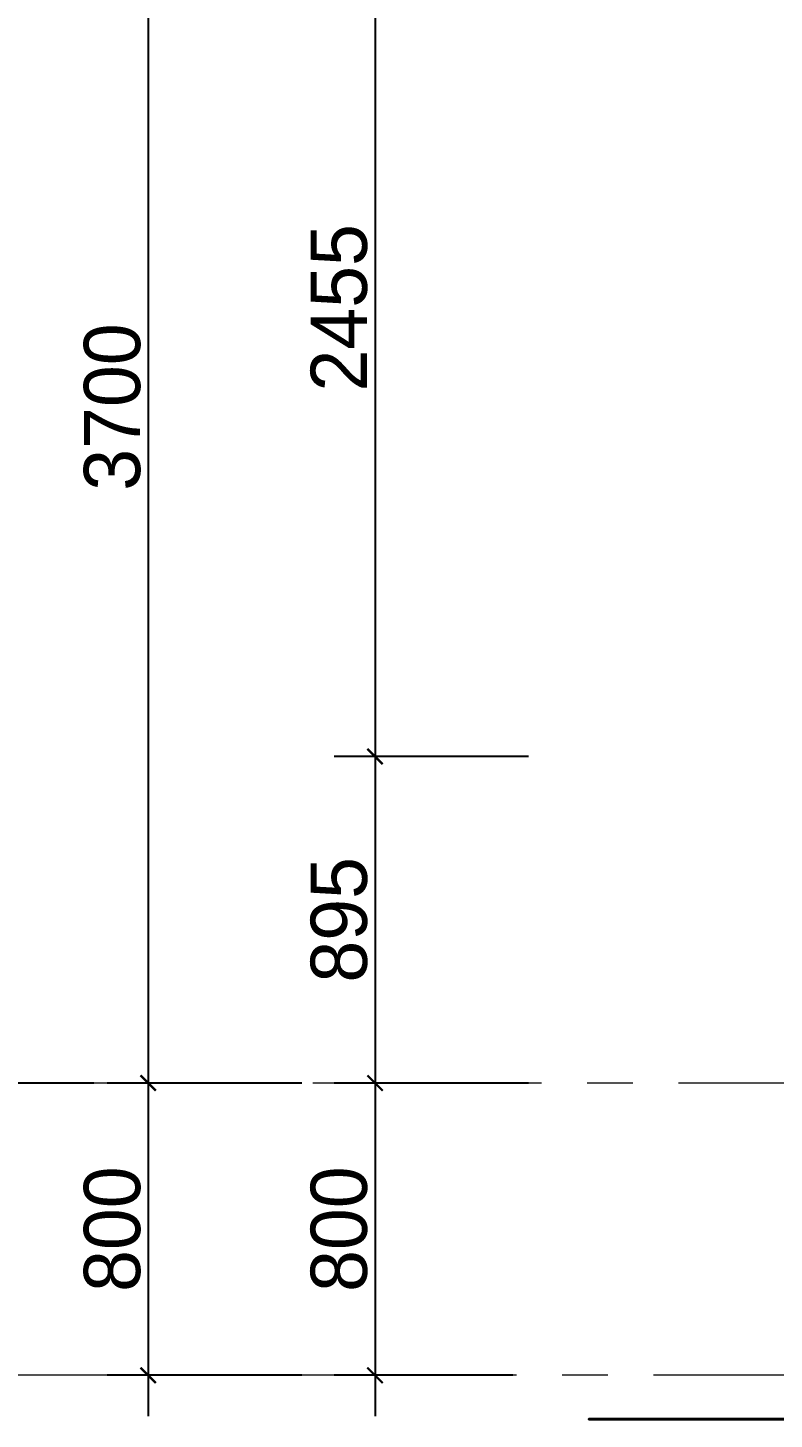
# Model space of a CAD drawing. Header units: millimetres. Extents: x 1832547 to 2001569, y -558009 to -417808.
# Drawn here: x 1911175 to 1913217, y -552819 to -549011 of the extents above; entities that cross this region are included whole.
import ezdxf

# ---------------------------------------------------------------- set-up
doc = ezdxf.new("R2010")
doc.units = ezdxf.units.MM
doc.header["$MEASUREMENT"] = 0
doc.linetypes.add('CENTER', pattern=[2, 1.25, -0.25, 0.25, -0.25])
doc.layers.get('0').update_dxf_attribs({"linetype": 'CONTINUOUS'})
doc.layers.get('DEFPOINTS').update_dxf_attribs({"linetype": 'CONTINUOUS'})
for name, color, linetype, lineweight in [('CA-cot', 2, 'CONTINUOUS', 35), ('CA.dim 08', 8, 'CONTINUOUS', 13), ('CA.manh 08', 8, 'CONTINUOUS', 9), ('CA.tim 67', 67, 'CENTER', 9)]:
    doc.layers.add(name, color=color, linetype=linetype, lineweight=lineweight)
doc.styles.get("Standard").update_dxf_attribs({"font": 'roman.shx'})
doc.dimstyles.new('CA 70', dxfattribs={"dimscale": 0.7, "dimtxt": 220, "dimasz": 60, "dimexe": 160, "dimexo": 0, "dimgap": 30, "dimtad": 1, "dimdec": 0, "dimrnd": 5, "dimzin": 0, "dimdsep": 46, "dimtxsty": 'Standard', "dimblk": 'ARCHTICK', "dimcen": 0.09, "dimdle": 160, "dimclrd": 256, "dimclre": 256, "dimclrt": 255, "dimadec": 0, "dimazin": 0, "dimtfac": 1, "dimtdec": 0, "dimtix": 1, "dimtmove": 2, "dimatfit": 3, "dimldrblk": 'DOT', "dimfxl": 600, "dimfxlon": 1, "dimtolj": 1, "dimtzin": 0, "dimarcsym": 0})

# ---------------------------------------------------------------- blocks, each defined once
blk = doc.blocks.new('_ArchTick')
at = {"color": 1, "linetype": 'ByBlock', "const_width": 0.15}
blk.add_lwpolyline([(-0.5, -0.5), (0.5, 0.5)], dxfattribs=at)
blk = doc.blocks.new('*D442')
at = {"layer": 'CA.manh 08', "lineweight": -2, "transparency": 16777216}
for p, q in [((1911503.9, -548087.2), (1911503.9, -552011.2)), ((1911923.9, -548199.2), (1911391.9, -548199.2)), ((1911923.9, -551899.2), (1911391.9, -551899.2))]:
    blk.add_line(p, q, dxfattribs=at)
at = {"layer": 'DEFPOINTS', "color": 0, "transparency": 16777216}
for p in [(1912832.7, -548199.2), (1911503.9, -551899.2), (1912832.7, -551899.2)]:
    blk.add_point(p, dxfattribs=at)
at = {"layer": 'CA.manh 08', "lineweight": -2, "transparency": 16777216, "xscale": 42, "yscale": 42, "zscale": 42}
for p, rotation in [((1911503.9, -548199.2), 90), ((1911503.9, -551899.2), 270)]:
    blk.add_blockref('_ArchTick', p, dxfattribs=dict(at, rotation=rotation))
at = {"layer": 'CA.manh 08', "color": 255, "transparency": 16777216, "insert": (1911405.9, -550049.2), "char_height": 154, "attachment_point": 5, "rotation": 90}
blk.add_mtext('\\A1;3700', dxfattribs=at)
blk = doc.blocks.new('_DOT')
at = {"color": 1, "linetype": 'ByBlock'}
blk.add_line((-0.5, 0), (-1, 0), dxfattribs=at)
at = {"color": 1, "linetype": 'ByBlock', "const_width": 0.5}
blk.add_lwpolyline([(-0.25, 0, 1), (0.25, 0, 1)], format="xyb", close=True, dxfattribs=at)
blk = doc.blocks.new('*D443')
at = {"layer": 'CA.manh 08', "lineweight": -2, "transparency": 16777216}
for p, q in [((1911503.9, -551787.2), (1911503.9, -552811.2)), ((1911923.9, -551899.2), (1911391.9, -551899.2)), ((1911923.9, -552699.2), (1911391.9, -552699.2))]:
    blk.add_line(p, q, dxfattribs=at)
at = {"layer": 'DEFPOINTS', "color": 0, "transparency": 16777216}
for p in [(1912832.7, -551899.2), (1911503.9, -552699.2), (1912832.7, -552699.2)]:
    blk.add_point(p, dxfattribs=at)
at = {"layer": 'CA.manh 08', "lineweight": -2, "transparency": 16777216, "xscale": 42, "yscale": 42, "zscale": 42}
for p, rotation in [((1911503.9, -551899.2), 90), ((1911503.9, -552699.2), 270)]:
    blk.add_blockref('_ArchTick', p, dxfattribs=dict(at, rotation=rotation))
at = {"layer": 'CA.manh 08', "color": 255, "transparency": 16777216, "insert": (1911405.9, -552299.2), "char_height": 154, "attachment_point": 5, "rotation": 90}
blk.add_mtext('\\A1;800', dxfattribs=at)
blk = doc.blocks.new('*D444')
at = {"layer": 'CA.manh 08', "lineweight": -2, "transparency": 16777216}
for p, q in [((1910934.8, -541837.2), (1910934.8, -552011.2)), ((1911354.8, -541949.2), (1910822.8, -541949.2)), ((1911354.8, -551899.2), (1910822.8, -551899.2))]:
    blk.add_line(p, q, dxfattribs=at)
at = {"layer": 'DEFPOINTS', "color": 0, "transparency": 16777216}
for p in [(1912832.7, -541949.2), (1910934.8, -551899.2), (1912832.7, -551899.2)]:
    blk.add_point(p, dxfattribs=at)
at = {"layer": 'CA.manh 08', "lineweight": -2, "transparency": 16777216, "xscale": 42, "yscale": 42, "zscale": 42}
for p, rotation in [((1910934.8, -541949.2), 90), ((1910934.8, -551899.2), 270)]:
    blk.add_blockref('_ArchTick', p, dxfattribs=dict(at, rotation=rotation))
at = {"layer": 'CA.manh 08', "color": 255, "transparency": 16777216, "insert": (1910836.8, -546924.2), "char_height": 154, "attachment_point": 5, "rotation": 90}
blk.add_mtext('\\A1;9950', dxfattribs=at)
blk = doc.blocks.new('*D473')
at = {"layer": 'CA.dim 08', "lineweight": -2, "transparency": 16777216}
for p, q in [((1912124.5, -548437.2), (1912124.5, -551117.9)), ((1912544.5, -548549.2), (1912012.5, -548549.2)), ((1912544.5, -551005.9), (1912012.5, -551005.9))]:
    blk.add_line(p, q, dxfattribs=at)
at = {"layer": 'DEFPOINTS', "color": 0, "transparency": 16777216}
for p in [(1917079.8, -548549.2), (1912124.5, -551005.9), (1916980.6, -551005.9)]:
    blk.add_point(p, dxfattribs=at)
at = {"layer": 'CA.dim 08', "lineweight": -2, "transparency": 16777216, "xscale": 42, "yscale": 42, "zscale": 42}
for p, rotation in [((1912124.5, -548549.2), 90), ((1912124.5, -551005.9), 270)]:
    blk.add_blockref('_ArchTick', p, dxfattribs=dict(at, rotation=rotation))
at = {"layer": 'CA.dim 08', "color": 255, "transparency": 16777216, "insert": (1912026.5, -549777.6), "char_height": 154, "attachment_point": 5, "rotation": 90}
blk.add_mtext('\\A1;2455', dxfattribs=at)
blk = doc.blocks.new('*D474')
at = {"layer": 'CA.dim 08', "lineweight": -2, "transparency": 16777216}
for p, q in [((1912124.5, -550893.9), (1912124.5, -552011.2)), ((1912544.5, -551005.9), (1912012.5, -551005.9)), ((1912544.5, -551899.2), (1912012.5, -551899.2))]:
    blk.add_line(p, q, dxfattribs=at)
at = {"layer": 'DEFPOINTS', "color": 0, "transparency": 16777216}
for p in [(1916980.6, -551005.9), (1912124.5, -551899.2), (1917028.6, -551899.2)]:
    blk.add_point(p, dxfattribs=at)
at = {"layer": 'CA.dim 08', "lineweight": -2, "transparency": 16777216, "xscale": 42, "yscale": 42, "zscale": 42}
for p, rotation in [((1912124.5, -551005.9), 90), ((1912124.5, -551899.2), 270)]:
    blk.add_blockref('_ArchTick', p, dxfattribs=dict(at, rotation=rotation))
at = {"layer": 'CA.dim 08', "color": 255, "transparency": 16777216, "insert": (1912026.5, -551452.6), "char_height": 154, "attachment_point": 5, "rotation": 90}
blk.add_mtext('\\A1;895', dxfattribs=at)
blk = doc.blocks.new('*D475')
at = {"layer": 'CA.dim 08', "lineweight": -2, "transparency": 16777216}
for p, q in [((1912124.5, -551787.2), (1912124.5, -552811.2)), ((1912544.5, -551899.2), (1912012.5, -551899.2)), ((1912502, -552699.2), (1912012.5, -552699.2))]:
    blk.add_line(p, q, dxfattribs=at)
at = {"layer": 'DEFPOINTS', "color": 0, "transparency": 16777216}
for p in [(1917028.6, -551899.2), (1912124.5, -552699.2), (1912502, -552699.2)]:
    blk.add_point(p, dxfattribs=at)
at = {"layer": 'CA.dim 08', "lineweight": -2, "transparency": 16777216, "xscale": 42, "yscale": 42, "zscale": 42}
for p, rotation in [((1912124.5, -551899.2), 90), ((1912124.5, -552699.2), 270)]:
    blk.add_blockref('_ArchTick', p, dxfattribs=dict(at, rotation=rotation))
at = {"layer": 'CA.dim 08', "color": 255, "transparency": 16777216, "insert": (1912026.5, -552299.2), "char_height": 154, "attachment_point": 5, "rotation": 90}
blk.add_mtext('\\A1;800', dxfattribs=at)

msp = doc.modelspace()

# ---------------------------------------------------------------- linework, layer by layer
at = {"layer": 'CA-cot'}
msp.add_lwpolyline([(1913300.5, -552819.2), (1912709.6, -552819.2), (1928389.8, -552819.2), (1928389.9, -552399.2), (1930534.5, -552399.8)], dxfattribs=at)
at = {"layer": 'CA.tim 67', "ltscale": 500}
for points in [[(1918579.8, -551899.2), (1907995.9, -551899.2)], [(1933511.8, -552699.2), (1908005.9, -552699.2)]]:
    msp.add_lwpolyline(points, dxfattribs=at)

# ---------------------------------------------------------------- dimensions: what is measured, and where the dimension line sits
at = {"layer": 'CA.dim 08'}
for base, p1, p2, picture, middle in [((1912124.5, -551005.9), (1917079.8, -548549.2), (1916980.6, -551005.9), '*D473', (1912026.5, -549777.6)), ((1912124.5, -551899.2), (1916980.6, -551005.9), (1917028.6, -551899.2), '*D474', (1912026.5, -551452.6)), ((1912124.5, -552699.2), (1917028.6, -551899.2), (1912502, -552699.2), '*D475', (1912026.5, -552299.2))]:
    dim = msp.add_linear_dim(base=base, p1=p1, p2=p2, angle=90, dimstyle='CA 70', dxfattribs=at)
    dim.commit()
    dim.dimension.update_dxf_attribs({"geometry": picture, "text_midpoint": middle})
at = {"layer": 'CA.manh 08'}
for base, p1, p2, picture, middle in [((1910934.8, -551899.2), (1912832.7, -541949.2), (1912832.7, -551899.2), '*D444', (1910836.8, -546924.2)), ((1911503.9, -551899.2), (1912832.7, -548199.2), (1912832.7, -551899.2), '*D442', (1911405.9, -550049.2)), ((1911503.9, -552699.2), (1912832.7, -551899.2), (1912832.7, -552699.2), '*D443', (1911405.9, -552299.2))]:
    dim = msp.add_linear_dim(base=base, p1=p1, p2=p2, angle=90, dimstyle='CA 70', dxfattribs=at)
    dim.commit()
    dim.dimension.update_dxf_attribs({"geometry": picture, "text_midpoint": middle})

doc.saveas('drawing.dxf')
